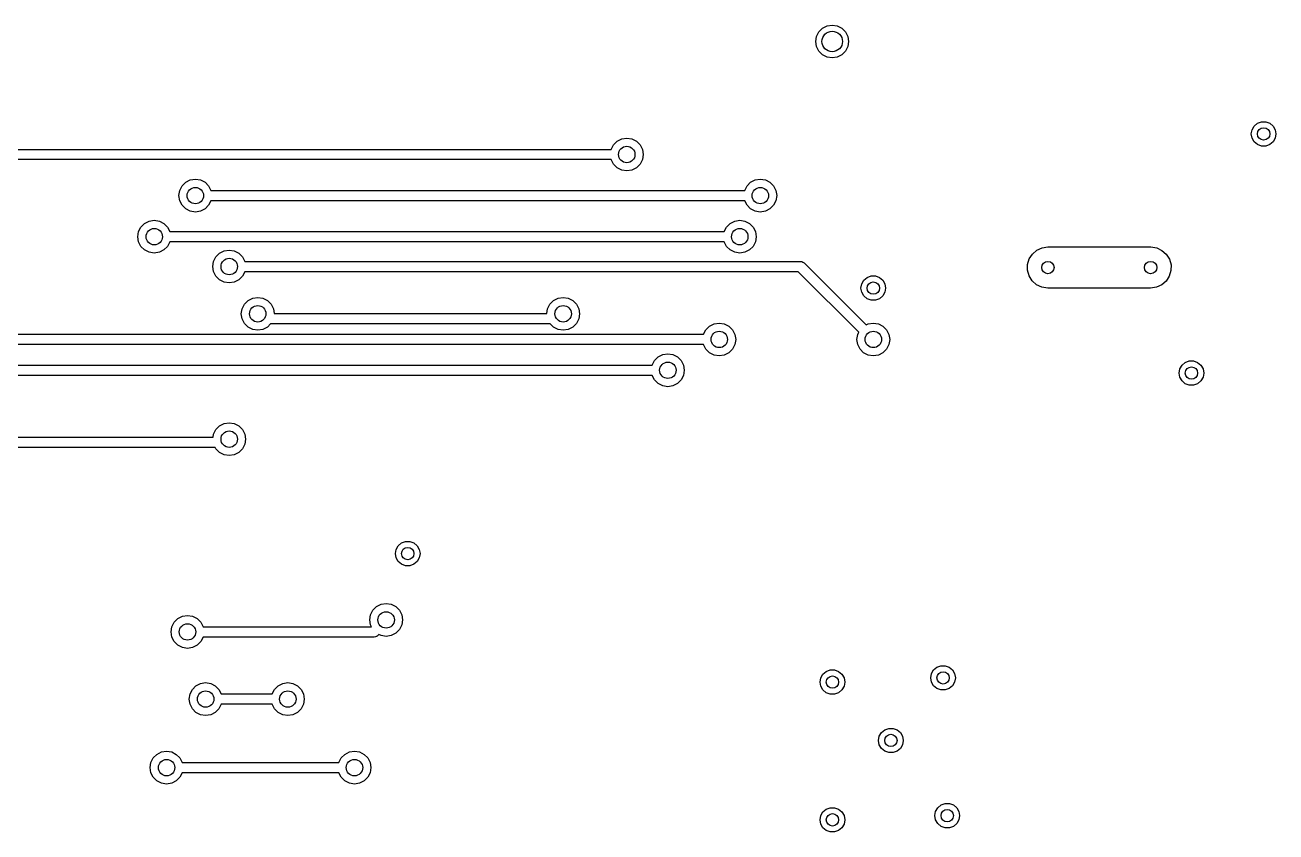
# Model space of a CAD drawing. Extents: x 2.07 to 8.39, y -4.89 to -0.98.
# Drawn here: x 6.864 to 8.063, y -2.982 to -2.209 of the extents above; entities that cross this region are included whole.
import ezdxf

# ---------------------------------------------------------------- set-up
doc = ezdxf.new("R2010")
doc.units = 0
doc.header["$MEASUREMENT"] = 0
doc.layers.add('BLACK', color=7, linetype='CONTINUOUS')

msp = doc.modelspace()

# ---------------------------------------------------------------- linework, layer by layer
at = {"layer": 'BLACK', "linetype": 'CONTINUOUS'}
for p, q in [((7.62282, -2.21954), (7.62505, -2.21515)), ((7.62505, -2.21515), (7.62854, -2.21167)), ((7.62854, -2.21167), (7.63293, -2.20943)), ((7.63293, -2.20943), (7.6378, -2.20866)), ((7.6378, -2.20866), (7.64266, -2.20943)), ((7.64266, -2.20943), (7.64705, -2.21167)), ((7.64705, -2.21167), (7.65054, -2.21515)), ((7.65054, -2.21515), (7.65277, -2.21954)), ((7.62205, -2.22441), (7.62282, -2.21954)), ((7.62282, -2.22928), (7.62205, -2.22441)), ((7.62505, -2.23367), (7.62282, -2.22928)), ((7.65277, -2.22928), (7.65054, -2.23367)), ((7.65277, -2.21954), (7.65354, -2.22441)), ((7.65354, -2.22441), (7.65277, -2.22928)), ((7.62854, -2.23715), (7.62505, -2.23367)), ((7.63293, -2.23939), (7.62854, -2.23715)), ((7.6378, -2.24016), (7.63293, -2.23939)), ((7.64266, -2.23939), (7.6378, -2.24016)), ((7.64705, -2.23715), (7.64266, -2.23939)), ((7.65054, -2.23367), (7.64705, -2.23715)), ((8.04528, -2.30276), (8.04913, -2.30136)), ((8.04913, -2.30136), (8.05323, -2.30136)), ((8.05323, -2.30136), (8.05709, -2.30276)), ((8.03937, -2.31299), (8.04008, -2.30895)), ((8.04008, -2.31703), (8.03937, -2.31299)), ((8.04008, -2.30895), (8.04213, -2.3054)), ((8.04213, -2.3054), (8.04528, -2.30276)), ((8.05709, -2.30276), (8.06023, -2.3054)), ((8.06023, -2.3054), (8.06228, -2.30895)), ((8.06228, -2.30895), (8.06299, -2.31299)), ((8.06299, -2.31299), (8.06228, -2.31703)), ((7.426, -2.32776), (7.4282, -2.32342)), ((7.4282, -2.32342), (7.43169, -2.31994)), ((7.43169, -2.31994), (7.43608, -2.3177)), ((7.43608, -2.3177), (7.44094, -2.31693)), ((7.44094, -2.31693), (7.44581, -2.3177)), ((7.44581, -2.3177), (7.4502, -2.31994)), ((7.4502, -2.31994), (7.45369, -2.32342)), ((7.45369, -2.32342), (7.45592, -2.32781)), ((8.04213, -2.32058), (8.04008, -2.31703)), ((8.04528, -2.32322), (8.04213, -2.32058)), ((8.04913, -2.32462), (8.04528, -2.32322)), ((8.05323, -2.32462), (8.04913, -2.32462)), ((8.05709, -2.32322), (8.05323, -2.32462)), ((8.06023, -2.32058), (8.05709, -2.32322)), ((8.06228, -2.31703), (8.06023, -2.32058)), ((5.37402, -2.32776), (7.426, -2.32776)), ((7.45592, -2.32781), (7.45669, -2.33268)), ((7.45669, -2.33268), (7.45592, -2.33754)), ((7.426, -2.3376), (5.37605, -2.3376)), ((7.4282, -2.34193), (7.426, -2.3376)), ((7.43169, -2.34542), (7.4282, -2.34193)), ((7.43608, -2.34765), (7.43169, -2.34542)), ((7.44094, -2.34843), (7.43608, -2.34765)), ((7.44581, -2.34765), (7.44094, -2.34843)), ((7.4502, -2.34542), (7.44581, -2.34765)), ((7.45369, -2.34193), (7.4502, -2.34542)), ((7.45592, -2.33754), (7.45369, -2.34193)), ((7.01482, -2.36279), (7.0183, -2.35931)), ((7.0183, -2.35931), (7.02269, -2.35707)), ((7.02269, -2.35707), (7.02756, -2.3563)), ((7.02756, -2.3563), (7.03243, -2.35707)), ((7.03243, -2.35707), (7.03682, -2.35931)), ((7.03682, -2.35931), (7.0403, -2.36279)), ((7.55616, -2.36279), (7.55964, -2.35931)), ((7.55964, -2.35931), (7.56403, -2.35707)), ((7.56403, -2.35707), (7.5689, -2.3563)), ((7.5689, -2.3563), (7.57376, -2.35707)), ((7.57376, -2.35707), (7.57815, -2.35931)), ((7.57815, -2.35931), (7.58164, -2.36279)), ((7.01181, -2.37205), (7.01258, -2.36718)), ((7.01258, -2.37691), (7.01181, -2.37205)), ((7.01258, -2.36718), (7.01482, -2.36279)), ((7.0403, -2.36279), (7.04251, -2.36713)), ((7.04251, -2.36713), (7.55395, -2.36713)), ((7.55395, -2.36713), (7.55616, -2.36279)), ((7.58164, -2.36279), (7.58387, -2.36718)), ((7.58387, -2.36718), (7.58465, -2.37205)), ((7.58465, -2.37205), (7.58387, -2.37691)), ((7.01482, -2.3813), (7.01258, -2.37691)), ((7.0183, -2.38479), (7.01482, -2.3813)), ((7.02269, -2.38702), (7.0183, -2.38479)), ((7.03682, -2.38479), (7.03243, -2.38702)), ((7.0403, -2.3813), (7.03682, -2.38479)), ((7.04251, -2.37697), (7.0403, -2.3813)), ((7.55395, -2.37697), (7.04251, -2.37697)), ((7.55616, -2.3813), (7.55395, -2.37697)), ((7.55964, -2.38479), (7.55616, -2.3813)), ((7.56403, -2.38702), (7.55964, -2.38479)), ((7.57815, -2.38479), (7.57376, -2.38702)), ((7.58164, -2.3813), (7.57815, -2.38479)), ((7.58387, -2.37691), (7.58164, -2.3813)), ((6.97893, -2.39868), (6.98332, -2.39644)), ((6.98332, -2.39644), (6.98819, -2.39567)), ((6.98819, -2.39567), (6.99306, -2.39644)), ((6.99306, -2.39644), (6.99745, -2.39868)), ((7.02756, -2.3878), (7.02269, -2.38702)), ((7.03243, -2.38702), (7.02756, -2.3878)), ((7.53996, -2.39868), (7.54435, -2.39644)), ((7.54435, -2.39644), (7.54921, -2.39567)), ((7.54921, -2.39567), (7.55408, -2.39644)), ((7.55408, -2.39644), (7.55847, -2.39868)), ((7.5689, -2.3878), (7.56403, -2.38702)), ((7.57376, -2.38702), (7.5689, -2.3878)), ((6.97244, -2.41142), (6.97321, -2.40655)), ((6.97321, -2.40655), (6.97545, -2.40216)), ((6.97545, -2.40216), (6.97893, -2.39868)), ((6.99745, -2.39868), (7.00093, -2.40216)), ((7.00093, -2.40216), (7.00314, -2.4065)), ((7.00314, -2.4065), (7.53426, -2.4065)), ((7.53426, -2.4065), (7.53647, -2.40216)), ((7.53647, -2.40216), (7.53996, -2.39868)), ((7.55847, -2.39868), (7.56195, -2.40216)), ((7.56195, -2.40216), (7.56419, -2.40655)), ((7.56419, -2.40655), (7.56496, -2.41142)), ((6.97321, -2.41628), (6.97244, -2.41142)), ((6.97545, -2.42067), (6.97321, -2.41628)), ((6.97893, -2.42416), (6.97545, -2.42067)), ((7.00093, -2.42067), (6.99745, -2.42416)), ((7.00314, -2.41634), (7.00093, -2.42067)), ((7.53426, -2.41634), (7.00314, -2.41634)), ((7.53647, -2.42067), (7.53426, -2.41634)), ((7.53996, -2.42416), (7.53647, -2.42067)), ((7.56195, -2.42067), (7.55847, -2.42416)), ((7.56419, -2.41628), (7.56195, -2.42067)), ((7.56496, -2.41142), (7.56419, -2.41628)), ((7.83896, -2.42205), (7.84449, -2.42126)), ((7.84449, -2.42126), (7.94291, -2.42126)), ((7.94291, -2.42126), (7.94315, -2.42126)), ((7.94315, -2.42126), (7.94867, -2.42212)), ((6.98332, -2.42639), (6.97893, -2.42416)), ((6.98819, -2.42717), (6.98332, -2.42639)), ((6.99306, -2.42639), (6.98819, -2.42717)), ((6.99745, -2.42416), (6.99306, -2.42639)), ((7.04502, -2.43513), (7.04726, -2.43074)), ((7.04726, -2.43074), (7.05074, -2.42726)), ((7.05074, -2.42726), (7.05513, -2.42502)), ((7.05513, -2.42502), (7.06, -2.42425)), ((7.06, -2.42425), (7.06487, -2.42502)), ((7.06487, -2.42502), (7.06926, -2.42726)), ((7.06926, -2.42726), (7.07274, -2.43074)), ((7.07274, -2.43074), (7.07495, -2.43508)), ((7.54435, -2.42639), (7.53996, -2.42416)), ((7.54921, -2.42717), (7.54435, -2.42639)), ((7.55408, -2.42639), (7.54921, -2.42717)), ((7.55847, -2.42416), (7.55408, -2.42639)), ((7.82502, -2.43804), (7.82662, -2.43269)), ((7.82662, -2.43269), (7.82965, -2.428)), ((7.82965, -2.428), (7.83388, -2.42436)), ((7.83388, -2.42436), (7.83896, -2.42205)), ((7.94867, -2.42212), (7.95372, -2.42449)), ((7.95372, -2.42449), (7.9579, -2.42819)), ((7.9579, -2.42819), (7.96088, -2.43291)), ((7.96088, -2.43291), (7.96242, -2.43827)), ((7.04425, -2.44), (7.04502, -2.43513)), ((7.04502, -2.44487), (7.04425, -2.44)), ((7.04726, -2.44926), (7.04502, -2.44487)), ((7.07495, -2.44492), (7.07274, -2.44926)), ((7.07495, -2.43508), (7.60732, -2.43508)), ((7.60528, -2.44492), (7.07495, -2.44492)), ((7.66325, -2.50289), (7.60528, -2.44492)), ((7.60732, -2.43508), (7.60819, -2.4352)), ((7.60819, -2.4352), (7.60837, -2.43519)), ((7.60837, -2.43519), (7.60847, -2.43524)), ((7.60847, -2.43524), (7.60872, -2.43528)), ((7.60872, -2.43528), (7.60974, -2.43594)), ((7.60974, -2.43594), (7.6108, -2.43652)), ((7.6108, -2.43652), (7.67021, -2.49593)), ((7.82499, -2.44362), (7.82502, -2.43804)), ((7.82652, -2.44898), (7.82499, -2.44362)), ((7.96238, -2.44385), (7.96078, -2.4492)), ((7.96242, -2.43827), (7.96238, -2.44385)), ((7.05074, -2.45274), (7.04726, -2.44926)), ((7.05513, -2.45498), (7.05074, -2.45274)), ((7.06, -2.45575), (7.05513, -2.45498)), ((7.06487, -2.45498), (7.06, -2.45575)), ((7.06926, -2.45274), (7.06487, -2.45498)), ((7.07274, -2.44926), (7.06926, -2.45274)), ((7.66535, -2.46063), (7.66607, -2.45659)), ((7.66607, -2.45659), (7.66812, -2.45304)), ((7.66812, -2.45304), (7.67126, -2.4504)), ((7.67126, -2.4504), (7.67511, -2.449)), ((7.67511, -2.449), (7.67922, -2.449)), ((7.67922, -2.449), (7.68307, -2.4504)), ((7.68307, -2.4504), (7.68621, -2.45304)), ((7.68621, -2.45304), (7.68826, -2.45659)), ((7.68826, -2.45659), (7.68898, -2.46063)), ((7.8295, -2.4537), (7.82652, -2.44898)), ((7.83368, -2.4574), (7.8295, -2.4537)), ((7.95775, -2.45389), (7.95352, -2.45753)), ((7.96078, -2.4492), (7.95775, -2.45389)), ((7.66607, -2.46467), (7.66535, -2.46063)), ((7.66812, -2.46822), (7.66607, -2.46467)), ((7.67126, -2.47086), (7.66812, -2.46822)), ((7.68621, -2.46822), (7.68307, -2.47086)), ((7.68826, -2.46467), (7.68621, -2.46822)), ((7.68898, -2.46063), (7.68826, -2.46467)), ((7.83873, -2.45977), (7.83368, -2.4574)), ((7.84425, -2.46063), (7.83873, -2.45977)), ((7.84449, -2.46063), (7.84425, -2.46063)), ((7.94291, -2.46063), (7.84449, -2.46063)), ((7.94844, -2.45984), (7.94291, -2.46063)), ((7.95352, -2.45753), (7.94844, -2.45984)), ((7.0716, -2.48526), (7.07237, -2.48039)), ((7.07237, -2.48039), (7.07461, -2.476)), ((7.07461, -2.476), (7.07809, -2.47252)), ((7.07809, -2.47252), (7.08248, -2.47028)), ((7.08248, -2.47028), (7.08735, -2.46951)), ((7.08735, -2.46951), (7.09222, -2.47028)), ((7.09222, -2.47028), (7.09661, -2.47252)), ((7.09661, -2.47252), (7.10009, -2.476)), ((7.10009, -2.476), (7.10233, -2.48039)), ((7.10233, -2.48039), (7.10307, -2.48508)), ((7.36428, -2.48508), (7.36502, -2.48039)), ((7.36502, -2.48039), (7.36726, -2.476)), ((7.36726, -2.476), (7.37074, -2.47252)), ((7.37074, -2.47252), (7.37513, -2.47028)), ((7.37513, -2.47028), (7.38, -2.46951)), ((7.38, -2.46951), (7.38487, -2.47028)), ((7.38487, -2.47028), (7.38926, -2.47252)), ((7.38926, -2.47252), (7.39274, -2.476)), ((7.39274, -2.476), (7.39498, -2.48039)), ((7.39498, -2.48039), (7.39575, -2.48526)), ((7.67511, -2.47226), (7.67126, -2.47086)), ((7.67922, -2.47226), (7.67511, -2.47226)), ((7.68307, -2.47086), (7.67922, -2.47226)), ((7.07237, -2.49012), (7.0716, -2.48526)), ((7.07461, -2.49451), (7.07237, -2.49012)), ((7.10307, -2.48508), (7.36428, -2.48508)), ((7.39498, -2.49012), (7.39274, -2.49451)), ((7.39575, -2.48526), (7.39498, -2.49012)), ((5.11811, -2.50492), (7.51458, -2.50492)), ((7.07809, -2.498), (7.07461, -2.49451)), ((7.08248, -2.50023), (7.07809, -2.498)), ((7.08735, -2.501), (7.08248, -2.50023)), ((7.09222, -2.50023), (7.08735, -2.501)), ((7.09661, -2.498), (7.09222, -2.50023)), ((7.09968, -2.49492), (7.09661, -2.498)), ((7.36767, -2.49492), (7.09968, -2.49492)), ((7.37074, -2.498), (7.36767, -2.49492)), ((7.37513, -2.50023), (7.37074, -2.498)), ((7.38, -2.501), (7.37513, -2.50023)), ((7.38487, -2.50023), (7.38, -2.501)), ((7.38926, -2.498), (7.38487, -2.50023)), ((7.39274, -2.49451), (7.38926, -2.498)), ((7.51458, -2.50492), (7.51679, -2.50059)), ((7.51679, -2.50059), (7.52027, -2.4971)), ((7.52027, -2.4971), (7.52466, -2.49487)), ((7.52466, -2.49487), (7.52953, -2.49409)), ((7.52953, -2.49409), (7.53439, -2.49487)), ((7.53439, -2.49487), (7.53878, -2.4971)), ((7.53878, -2.4971), (7.54227, -2.50059)), ((7.54227, -2.50059), (7.5445, -2.50498)), ((7.5445, -2.50498), (7.54528, -2.50984)), ((7.66142, -2.50984), (7.66219, -2.50498)), ((7.66219, -2.50498), (7.66325, -2.50289)), ((7.67021, -2.49593), (7.6723, -2.49487)), ((7.6723, -2.49487), (7.67717, -2.49409)), ((7.67717, -2.49409), (7.68203, -2.49487)), ((7.68203, -2.49487), (7.68642, -2.4971)), ((7.68642, -2.4971), (7.68991, -2.50059)), ((7.68991, -2.50059), (7.69214, -2.50498)), ((7.69214, -2.50498), (7.69291, -2.50984)), ((7.51458, -2.51476), (5.12015, -2.51476)), ((7.51679, -2.5191), (7.51458, -2.51476)), ((7.5445, -2.51471), (7.54227, -2.5191)), ((7.54528, -2.50984), (7.5445, -2.51471)), ((7.66219, -2.51471), (7.66142, -2.50984)), ((7.66442, -2.5191), (7.66219, -2.51471)), ((7.69214, -2.51471), (7.68991, -2.5191)), ((7.69291, -2.50984), (7.69214, -2.51471)), ((7.46757, -2.53011), (7.47106, -2.52663)), ((7.47106, -2.52663), (7.47545, -2.52439)), ((7.47545, -2.52439), (7.48031, -2.52362)), ((7.48031, -2.52362), (7.48518, -2.52439)), ((7.48518, -2.52439), (7.48957, -2.52663)), ((7.48957, -2.52663), (7.49306, -2.53011)), ((7.52027, -2.52258), (7.51679, -2.5191)), ((7.52466, -2.52482), (7.52027, -2.52258)), ((7.52953, -2.52559), (7.52466, -2.52482)), ((7.53439, -2.52482), (7.52953, -2.52559)), ((7.53878, -2.52258), (7.53439, -2.52482)), ((7.54227, -2.5191), (7.53878, -2.52258)), ((7.66791, -2.52258), (7.66442, -2.5191)), ((7.6723, -2.52482), (7.66791, -2.52258)), ((7.67717, -2.52559), (7.6723, -2.52482)), ((7.68203, -2.52482), (7.67717, -2.52559)), ((7.68642, -2.52258), (7.68203, -2.52482)), ((7.68991, -2.5191), (7.68642, -2.52258)), ((5.11811, -2.53445), (7.46537, -2.53445)), ((7.46537, -2.53445), (7.46757, -2.53011)), ((7.49306, -2.53011), (7.49529, -2.5345)), ((7.49529, -2.5345), (7.49606, -2.53937)), ((7.49606, -2.53937), (7.49529, -2.54424)), ((7.97019, -2.542), (7.9709, -2.53796)), ((7.9709, -2.53796), (7.97295, -2.53441)), ((7.97295, -2.53441), (7.97609, -2.53177)), ((7.97609, -2.53177), (7.97995, -2.53037)), ((7.97995, -2.53037), (7.98405, -2.53037)), ((7.98405, -2.53037), (7.98791, -2.53177)), ((7.98791, -2.53177), (7.99105, -2.53441)), ((7.99105, -2.53441), (7.9931, -2.53796)), ((7.9931, -2.53796), (7.99381, -2.542)), ((7.46537, -2.54429), (5.12015, -2.54429)), ((7.46757, -2.54863), (7.46537, -2.54429)), ((7.47106, -2.55211), (7.46757, -2.54863)), ((7.47545, -2.55435), (7.47106, -2.55211)), ((7.48957, -2.55211), (7.48518, -2.55435)), ((7.49306, -2.54863), (7.48957, -2.55211)), ((7.49529, -2.54424), (7.49306, -2.54863)), ((7.9709, -2.54604), (7.97019, -2.542)), ((7.97295, -2.54959), (7.9709, -2.54604)), ((7.97609, -2.55223), (7.97295, -2.54959)), ((7.97995, -2.55363), (7.97609, -2.55223)), ((7.98791, -2.55223), (7.98405, -2.55363)), ((7.99105, -2.54959), (7.98791, -2.55223)), ((7.9931, -2.54604), (7.99105, -2.54959)), ((7.99381, -2.542), (7.9931, -2.54604)), ((7.48031, -2.55512), (7.47545, -2.55435)), ((7.48518, -2.55435), (7.48031, -2.55512)), ((7.98405, -2.55363), (7.97995, -2.55363)), ((7.04457, -2.60335), (7.04502, -2.60049)), ((7.04502, -2.60049), (7.04726, -2.5961)), ((7.04726, -2.5961), (7.05074, -2.59261)), ((7.05074, -2.59261), (7.05513, -2.59038)), ((7.05513, -2.59038), (7.06, -2.58961)), ((7.06, -2.58961), (7.06487, -2.59038)), ((7.06487, -2.59038), (7.06926, -2.59261)), ((7.06926, -2.59261), (7.07274, -2.5961)), ((7.07274, -2.5961), (7.07498, -2.60049)), ((7.07498, -2.60049), (7.07575, -2.60535)), ((5.13306, -2.60335), (7.04457, -2.60335)), ((7.07498, -2.61022), (7.07274, -2.61461)), ((7.07575, -2.60535), (7.07498, -2.61022)), ((7.04654, -2.61319), (5.13306, -2.61319)), ((7.04726, -2.61461), (7.04654, -2.61319)), ((7.05074, -2.61809), (7.04726, -2.61461)), ((7.05513, -2.62033), (7.05074, -2.61809)), ((7.06, -2.6211), (7.05513, -2.62033)), ((7.06487, -2.62033), (7.06, -2.6211)), ((7.06926, -2.61809), (7.06487, -2.62033)), ((7.07274, -2.61461), (7.06926, -2.61809)), ((7.2199, -2.71096), (7.22195, -2.70741)), ((7.22195, -2.70741), (7.22509, -2.70477)), ((7.22509, -2.70477), (7.22895, -2.70337)), ((7.22895, -2.70337), (7.23305, -2.70337)), ((7.23305, -2.70337), (7.23691, -2.70477)), ((7.23691, -2.70477), (7.24005, -2.70741)), ((7.24005, -2.70741), (7.2421, -2.71096)), ((7.21919, -2.715), (7.2199, -2.71096)), ((7.2199, -2.71904), (7.21919, -2.715)), ((7.22195, -2.72259), (7.2199, -2.71904)), ((7.2421, -2.71904), (7.24005, -2.72259)), ((7.2421, -2.71096), (7.24281, -2.715)), ((7.24281, -2.715), (7.2421, -2.71904)), ((7.22509, -2.72523), (7.22195, -2.72259)), ((7.22895, -2.72663), (7.22509, -2.72523)), ((7.23305, -2.72663), (7.22895, -2.72663)), ((7.23691, -2.72523), (7.23305, -2.72663)), ((7.24005, -2.72259), (7.23691, -2.72523)), ((7.19761, -2.76924), (7.2011, -2.76576)), ((7.2011, -2.76576), (7.20549, -2.76352)), ((7.20549, -2.76352), (7.21035, -2.76275)), ((7.21035, -2.76275), (7.21522, -2.76352)), ((7.21522, -2.76352), (7.21961, -2.76576)), ((7.21961, -2.76576), (7.22309, -2.76924)), ((7.00502, -2.78513), (7.00726, -2.78074)), ((7.00726, -2.78074), (7.01074, -2.77726)), ((7.01074, -2.77726), (7.01513, -2.77502)), ((7.01513, -2.77502), (7.02, -2.77425)), ((7.02, -2.77425), (7.02487, -2.77502)), ((7.02487, -2.77502), (7.02926, -2.77726)), ((7.02926, -2.77726), (7.03274, -2.78074)), ((7.03274, -2.78074), (7.03495, -2.78508)), ((7.1946, -2.7785), (7.19537, -2.77363)), ((7.19537, -2.78336), (7.1946, -2.7785)), ((7.19537, -2.77363), (7.19761, -2.76924)), ((7.22309, -2.76924), (7.22533, -2.77363)), ((7.22533, -2.77363), (7.2261, -2.7785)), ((7.2261, -2.7785), (7.22533, -2.78336)), ((7.00425, -2.79), (7.00502, -2.78513)), ((7.00502, -2.79487), (7.00425, -2.79)), ((7.03495, -2.78508), (7.19625, -2.78508)), ((7.19625, -2.78508), (7.19537, -2.78336)), ((7.2034, -2.79241), (7.20233, -2.79348)), ((7.20549, -2.79347), (7.2034, -2.79241)), ((7.21961, -2.79124), (7.21522, -2.79347)), ((7.22309, -2.78775), (7.21961, -2.79124)), ((7.22533, -2.78336), (7.22309, -2.78775)), ((7.00726, -2.79926), (7.00502, -2.79487)), ((7.01074, -2.80274), (7.00726, -2.79926)), ((7.01513, -2.80498), (7.01074, -2.80274)), ((7.02926, -2.80274), (7.02487, -2.80498)), ((7.03274, -2.79926), (7.02926, -2.80274)), ((7.03495, -2.79492), (7.03274, -2.79926)), ((7.19885, -2.79492), (7.03495, -2.79492)), ((7.20001, -2.79458), (7.19885, -2.79492)), ((7.2012, -2.79432), (7.20001, -2.79458)), ((7.2014, -2.79417), (7.2012, -2.79432)), ((7.20151, -2.79414), (7.2014, -2.79417)), ((7.20163, -2.794), (7.20151, -2.79414)), ((7.20233, -2.79348), (7.20163, -2.794)), ((7.21035, -2.79425), (7.20549, -2.79347)), ((7.21522, -2.79347), (7.21035, -2.79425)), ((7.02, -2.80575), (7.01513, -2.80498)), ((7.02487, -2.80498), (7.02, -2.80575)), ((7.62895, -2.83041), (7.63209, -2.82777)), ((7.63209, -2.82777), (7.63595, -2.82637)), ((7.63595, -2.82637), (7.64005, -2.82637)), ((7.64005, -2.82637), (7.64391, -2.82777)), ((7.64391, -2.82777), (7.64705, -2.83041)), ((7.7329, -2.82996), (7.73495, -2.82641)), ((7.73495, -2.82641), (7.73809, -2.82377)), ((7.73809, -2.82377), (7.74195, -2.82237)), ((7.74195, -2.82237), (7.74605, -2.82237)), ((7.74605, -2.82237), (7.74991, -2.82377)), ((7.74991, -2.82377), (7.75305, -2.82641)), ((7.75305, -2.82641), (7.7551, -2.82996)), ((7.02815, -2.84159), (7.03254, -2.83935)), ((7.03254, -2.83935), (7.0374, -2.83858)), ((7.0374, -2.83858), (7.04227, -2.83935)), ((7.04227, -2.83935), (7.04666, -2.84159)), ((7.10689, -2.84159), (7.11128, -2.83935)), ((7.11128, -2.83935), (7.11614, -2.83858)), ((7.11614, -2.83858), (7.12101, -2.83935)), ((7.12101, -2.83935), (7.1254, -2.84159)), ((7.62619, -2.838), (7.6269, -2.83396)), ((7.6269, -2.84204), (7.62619, -2.838)), ((7.6269, -2.83396), (7.62895, -2.83041)), ((7.64705, -2.83041), (7.6491, -2.83396)), ((7.6491, -2.83396), (7.64981, -2.838)), ((7.64981, -2.838), (7.6491, -2.84204)), ((7.73219, -2.834), (7.7329, -2.82996)), ((7.7329, -2.83804), (7.73219, -2.834)), ((7.73495, -2.84159), (7.7329, -2.83804)), ((7.7551, -2.83804), (7.75305, -2.84159)), ((7.7551, -2.82996), (7.75581, -2.834)), ((7.75581, -2.834), (7.7551, -2.83804)), ((7.02165, -2.85433), (7.02242, -2.84946)), ((7.02242, -2.84946), (7.02466, -2.84507)), ((7.02466, -2.84507), (7.02815, -2.84159)), ((7.04666, -2.84159), (7.05014, -2.84507)), ((7.05014, -2.84507), (7.05235, -2.84941)), ((7.05235, -2.84941), (7.10119, -2.84941)), ((7.10119, -2.84941), (7.1034, -2.84507)), ((7.1034, -2.84507), (7.10689, -2.84159)), ((7.1254, -2.84159), (7.12888, -2.84507)), ((7.12888, -2.84507), (7.13112, -2.84946)), ((7.13112, -2.84946), (7.13189, -2.85433)), ((7.62895, -2.84559), (7.6269, -2.84204)), ((7.63209, -2.84823), (7.62895, -2.84559)), ((7.63595, -2.84963), (7.63209, -2.84823)), ((7.64005, -2.84963), (7.63595, -2.84963)), ((7.64391, -2.84823), (7.64005, -2.84963)), ((7.64705, -2.84559), (7.64391, -2.84823)), ((7.6491, -2.84204), (7.64705, -2.84559)), ((7.73809, -2.84423), (7.73495, -2.84159)), ((7.74195, -2.84563), (7.73809, -2.84423)), ((7.74605, -2.84563), (7.74195, -2.84563)), ((7.74991, -2.84423), (7.74605, -2.84563)), ((7.75305, -2.84159), (7.74991, -2.84423)), ((7.02242, -2.8592), (7.02165, -2.85433)), ((7.02466, -2.86359), (7.02242, -2.8592)), ((7.02815, -2.86707), (7.02466, -2.86359)), ((7.05014, -2.86359), (7.04666, -2.86707)), ((7.05235, -2.85925), (7.05014, -2.86359)), ((7.10119, -2.85925), (7.05235, -2.85925)), ((7.1034, -2.86359), (7.10119, -2.85925)), ((7.10689, -2.86707), (7.1034, -2.86359)), ((7.12888, -2.86359), (7.1254, -2.86707)), ((7.13112, -2.8592), (7.12888, -2.86359)), ((7.13189, -2.85433), (7.13112, -2.8592)), ((7.03254, -2.86931), (7.02815, -2.86707)), ((7.0374, -2.87008), (7.03254, -2.86931)), ((7.04227, -2.86931), (7.0374, -2.87008)), ((7.04666, -2.86707), (7.04227, -2.86931)), ((7.11128, -2.86931), (7.10689, -2.86707)), ((7.11614, -2.87008), (7.11128, -2.86931)), ((7.12101, -2.86931), (7.11614, -2.87008)), ((7.1254, -2.86707), (7.12101, -2.86931)), ((7.6829, -2.88996), (7.68495, -2.88641)), ((7.68495, -2.88641), (7.68809, -2.88377)), ((7.68809, -2.88377), (7.69195, -2.88237)), ((7.69195, -2.88237), (7.69605, -2.88237)), ((7.69605, -2.88237), (7.69991, -2.88377)), ((7.69991, -2.88377), (7.70305, -2.88641)), ((7.70305, -2.88641), (7.7051, -2.88996)), ((7.68219, -2.894), (7.6829, -2.88996)), ((7.6829, -2.89804), (7.68219, -2.894)), ((7.68495, -2.90159), (7.6829, -2.89804)), ((7.7051, -2.89804), (7.70305, -2.90159)), ((7.7051, -2.88996), (7.70581, -2.894)), ((7.70581, -2.894), (7.7051, -2.89804)), ((6.98502, -2.91513), (6.98726, -2.91074)), ((6.98726, -2.91074), (6.99074, -2.90726)), ((6.99074, -2.90726), (6.99513, -2.90502)), ((6.99513, -2.90502), (7, -2.90425)), ((7, -2.90425), (7.00487, -2.90502)), ((7.00487, -2.90502), (7.00926, -2.90726)), ((7.00926, -2.90726), (7.01274, -2.91074)), ((7.01274, -2.91074), (7.01495, -2.91508)), ((7.16505, -2.91508), (7.16726, -2.91074)), ((7.16726, -2.91074), (7.17074, -2.90726)), ((7.17074, -2.90726), (7.17513, -2.90502)), ((7.17513, -2.90502), (7.18, -2.90425)), ((7.18, -2.90425), (7.18487, -2.90502)), ((7.18487, -2.90502), (7.18926, -2.90726)), ((7.18926, -2.90726), (7.19274, -2.91074)), ((7.19274, -2.91074), (7.19498, -2.91513)), ((7.68809, -2.90423), (7.68495, -2.90159)), ((7.69195, -2.90563), (7.68809, -2.90423)), ((7.69605, -2.90563), (7.69195, -2.90563)), ((7.69991, -2.90423), (7.69605, -2.90563)), ((7.70305, -2.90159), (7.69991, -2.90423)), ((6.98425, -2.92), (6.98502, -2.91513)), ((6.98502, -2.92487), (6.98425, -2.92)), ((7.01495, -2.91508), (7.16505, -2.91508)), ((7.19498, -2.91513), (7.19575, -2.92)), ((7.19575, -2.92), (7.19498, -2.92487)), ((6.98726, -2.92926), (6.98502, -2.92487)), ((6.99074, -2.93274), (6.98726, -2.92926)), ((6.99513, -2.93498), (6.99074, -2.93274)), ((7, -2.93575), (6.99513, -2.93498)), ((7.00487, -2.93498), (7, -2.93575)), ((7.00926, -2.93274), (7.00487, -2.93498)), ((7.01274, -2.92926), (7.00926, -2.93274)), ((7.01495, -2.92492), (7.01274, -2.92926)), ((7.16505, -2.92492), (7.01495, -2.92492)), ((7.16726, -2.92926), (7.16505, -2.92492)), ((7.17074, -2.93274), (7.16726, -2.92926)), ((7.17513, -2.93498), (7.17074, -2.93274)), ((7.18, -2.93575), (7.17513, -2.93498)), ((7.18487, -2.93498), (7.18, -2.93575)), ((7.18926, -2.93274), (7.18487, -2.93498)), ((7.19274, -2.92926), (7.18926, -2.93274)), ((7.19498, -2.92487), (7.19274, -2.92926)), ((7.62895, -2.96241), (7.63209, -2.95977)), ((7.63209, -2.95977), (7.63595, -2.95837)), ((7.63595, -2.95837), (7.64005, -2.95837)), ((7.64005, -2.95837), (7.64391, -2.95977)), ((7.64391, -2.95977), (7.64705, -2.96241)), ((7.7369, -2.96196), (7.73895, -2.95841)), ((7.73895, -2.95841), (7.74209, -2.95577)), ((7.74209, -2.95577), (7.74595, -2.95437)), ((7.74595, -2.95437), (7.75005, -2.95437)), ((7.75005, -2.95437), (7.75391, -2.95577)), ((7.75391, -2.95577), (7.75705, -2.95841)), ((7.75705, -2.95841), (7.7591, -2.96196)), ((7.62619, -2.97), (7.6269, -2.96596)), ((7.6269, -2.97404), (7.62619, -2.97)), ((7.6269, -2.96596), (7.62895, -2.96241)), ((7.64705, -2.96241), (7.6491, -2.96596)), ((7.6491, -2.96596), (7.64981, -2.97)), ((7.64981, -2.97), (7.6491, -2.97404)), ((7.73619, -2.966), (7.7369, -2.96196)), ((7.7369, -2.97004), (7.73619, -2.966)), ((7.73895, -2.97359), (7.7369, -2.97004)), ((7.7591, -2.97004), (7.75705, -2.97359)), ((7.7591, -2.96196), (7.75981, -2.966)), ((7.75981, -2.966), (7.7591, -2.97004)), ((7.62895, -2.97759), (7.6269, -2.97404)), ((7.63209, -2.98023), (7.62895, -2.97759)), ((7.63595, -2.98163), (7.63209, -2.98023)), ((7.64005, -2.98163), (7.63595, -2.98163)), ((7.64391, -2.98023), (7.64005, -2.98163)), ((7.64705, -2.97759), (7.64391, -2.98023)), ((7.6491, -2.97404), (7.64705, -2.97759)), ((7.74209, -2.97623), (7.73895, -2.97359)), ((7.74595, -2.97763), (7.74209, -2.97623)), ((7.75005, -2.97763), (7.74595, -2.97763)), ((7.75391, -2.97623), (7.75005, -2.97763)), ((7.75705, -2.97359), (7.75391, -2.97623))]:
    msp.add_line(p, q, dxfattribs=at)
at = {"layer": 'BLACK'}
for centre, radius in [((7.6378, -2.22441), 0.00984), ((8.05118, -2.31299), 0.00591), ((7.44094, -2.33268), 0.00787), ((7.02756, -2.37205), 0.00787), ((7.5689, -2.37205), 0.00787), ((6.98819, -2.41142), 0.00787), ((7.54921, -2.41142), 0.00787), ((7.06, -2.44), 0.00787), ((7.84449, -2.44094), 0.00591), ((7.94291, -2.44094), 0.00591), ((7.67717, -2.46063), 0.00591), ((7.08735, -2.48526), 0.00787), ((7.38, -2.48526), 0.00787), ((7.52953, -2.50984), 0.00787), ((7.67717, -2.50984), 0.00787), ((7.48031, -2.53937), 0.00787), ((7.982, -2.542), 0.00591), ((7.06, -2.60535), 0.00787), ((7.231, -2.715), 0.00591), ((7.21035, -2.7785), 0.00787), ((7.02, -2.79), 0.00787), ((7.744, -2.834), 0.00591), ((7.638, -2.838), 0.00591), ((7.0374, -2.85433), 0.00787), ((7.11614, -2.85433), 0.00787), ((7.694, -2.894), 0.00591), ((7, -2.92), 0.00787), ((7.18, -2.92), 0.00787), ((7.748, -2.966), 0.00591), ((7.638, -2.97), 0.00591)]:
    msp.add_circle(centre, radius, dxfattribs=at)

doc.saveas('drawing.dxf')
